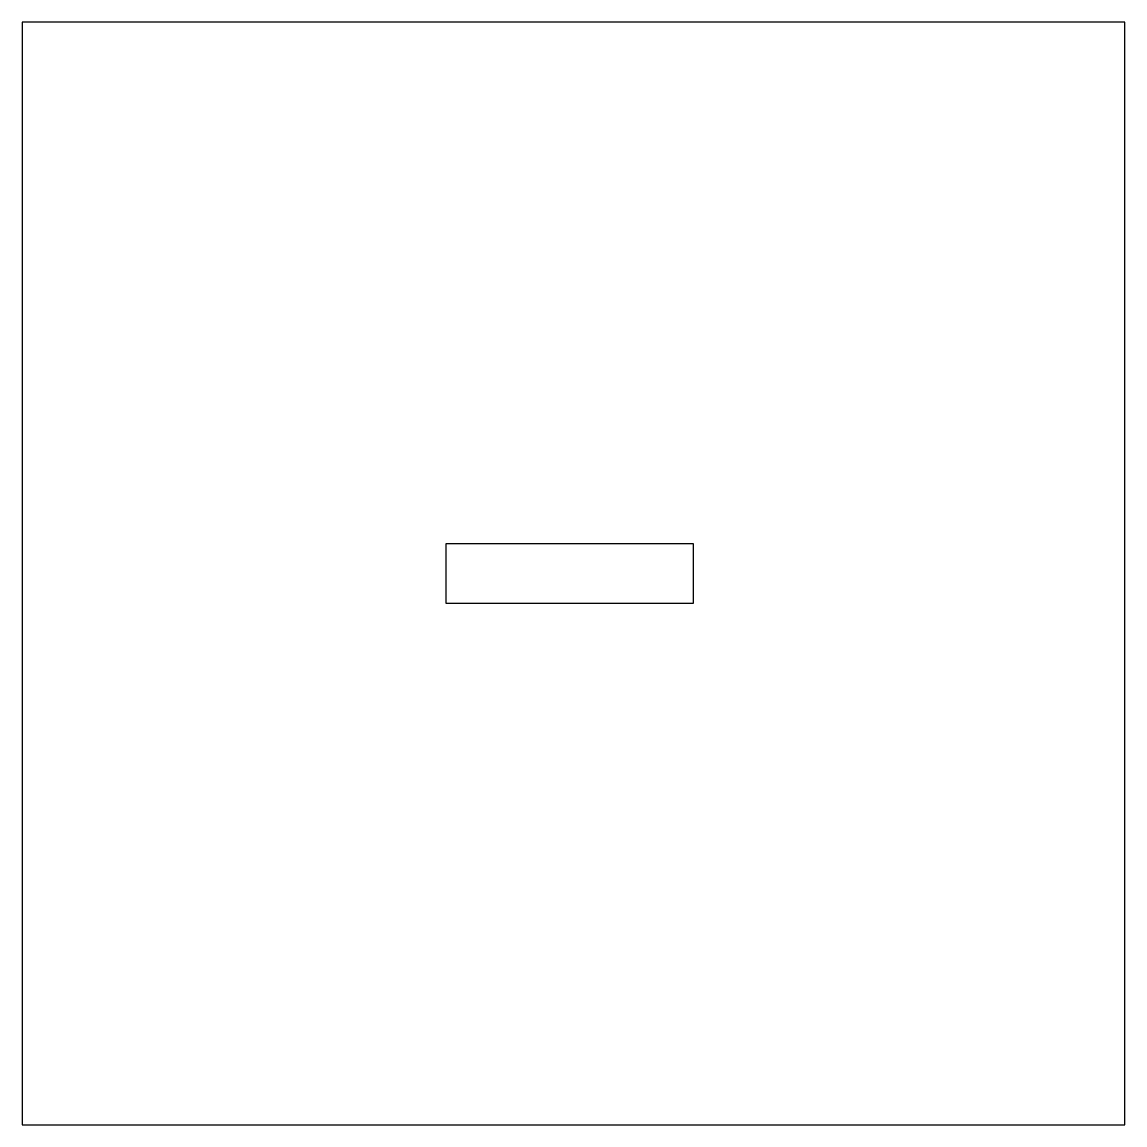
# Model space of a CAD drawing. Header units: millimetres. Extents: x -27.5 to 27.5, y -27.5 to 27.5.
import ezdxf

# ---------------------------------------------------------------- set-up
doc = ezdxf.new("R2010")
doc.units = ezdxf.units.MM
doc.layers.get('0').update_dxf_attribs({"linetype": 'CONTINUOUS'})

msp = doc.modelspace()

# ---------------------------------------------------------------- linework, layer by layer
for points in [[(27.5, 27.5), (-27.5, 27.5), (-27.5, -27.5), (27.5, -27.5)], [(-6.346, 1.5), (5.974, 1.5), (5.974, -1.5), (-6.346, -1.5)]]:
    msp.add_lwpolyline(points, close=True)

doc.saveas('drawing.dxf')
